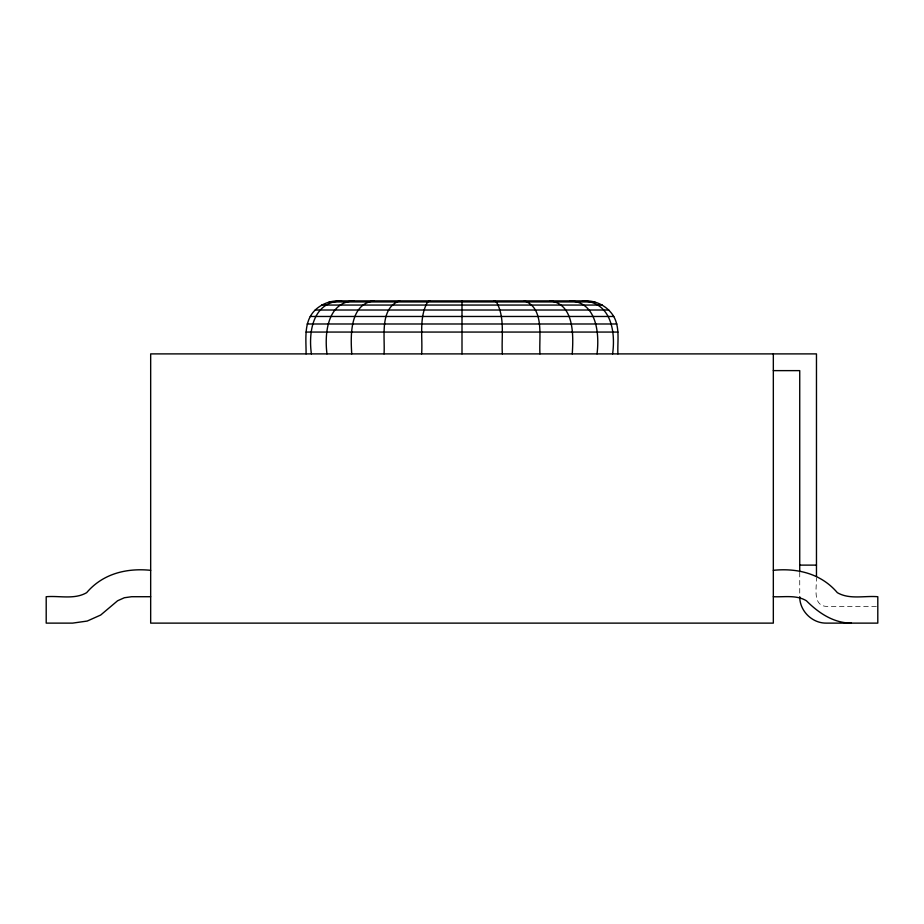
<?xml version="1.0" encoding="UTF-8"?>
<svg xmlns="http://www.w3.org/2000/svg" width="924" height="924" viewBox="0 0 924 924"><rect width="100%" height="100%" fill="white"/><g stroke="black" fill="none" stroke-linecap="round" stroke-linejoin="round"><path stroke-width="0.69" stroke-dasharray="4.62 3.46" d="M876.368 606.387L826.137 606.387C812.208 605.439 816.828 586.844 816.47 578.043M799.734 572.303L799.734 595.287"/><path stroke-width="1.39" d="M306.075 353.892C306.214 339.073 303.384 321.494 315.211 310.014C321.194 304.366 329.036 301.12 337.26 300.877L586.74 300.877C597.724 301.062 608.096 307.057 613.744 316.47C620.12 327.916 617.324 341.418 617.925 353.892M429.718 300.877L427.627 301.94C418.711 317.51 422.776 336.856 421.644 353.892M399.63 300.877C379.163 308.085 385.192 337.387 384.038 353.892M373.793 300.877C349.549 304.158 350.566 335.747 351.744 353.892M353.973 300.877C327.235 301.963 324.428 333.622 326.969 353.892M341.51 300.877C313.121 301.767 308.258 331.104 311.388 353.892M329.187 301.94L594.813 301.94M321.668 305.059L602.332 305.059M315.211 310.014L608.789 310.014M310.256 316.47L613.744 316.47M307.138 323.989L616.862 323.989M306.075 332.062L617.925 332.062M773.33 370.628L799.734 370.628L799.734 570.859M799.734 565.118L816.47 565.118M150.67 570.316C126.611 567.89 102.876 573.619 86.648 592.677C74.382 599.791 59.575 595.564 46.2 596.719L46.2 623.123L72.603 623.123L87.214 621.055L100.681 615.038L117.602 600.762L124.336 597.747L131.647 596.719L150.67 596.719M773.33 570.316C797.389 567.89 821.124 573.619 837.352 592.677C849.618 599.791 864.425 595.564 877.8 596.719L877.8 623.123L826.137 623.123C812.011 623.215 799.641 610.845 799.734 596.719M773.33 596.719C784.361 597.227 796.419 594.709 806.398 600.762C818.549 612.959 833.552 623.111 851.397 623.123M582.49 300.877C610.88 301.767 615.742 331.104 612.612 353.892M570.027 300.877C596.765 301.963 599.572 333.622 597.031 353.892M550.207 300.877C574.451 304.158 573.434 335.747 572.256 353.892M524.37 300.877C544.837 308.085 538.808 337.387 539.962 353.892M494.282 300.877L496.373 301.94C505.289 317.51 501.224 336.856 502.356 353.892M816.47 576.611L816.47 353.892L150.67 353.892L150.67 623.123L773.33 623.123L773.33 353.892M462 300.877L462 353.892"/></g></svg>
